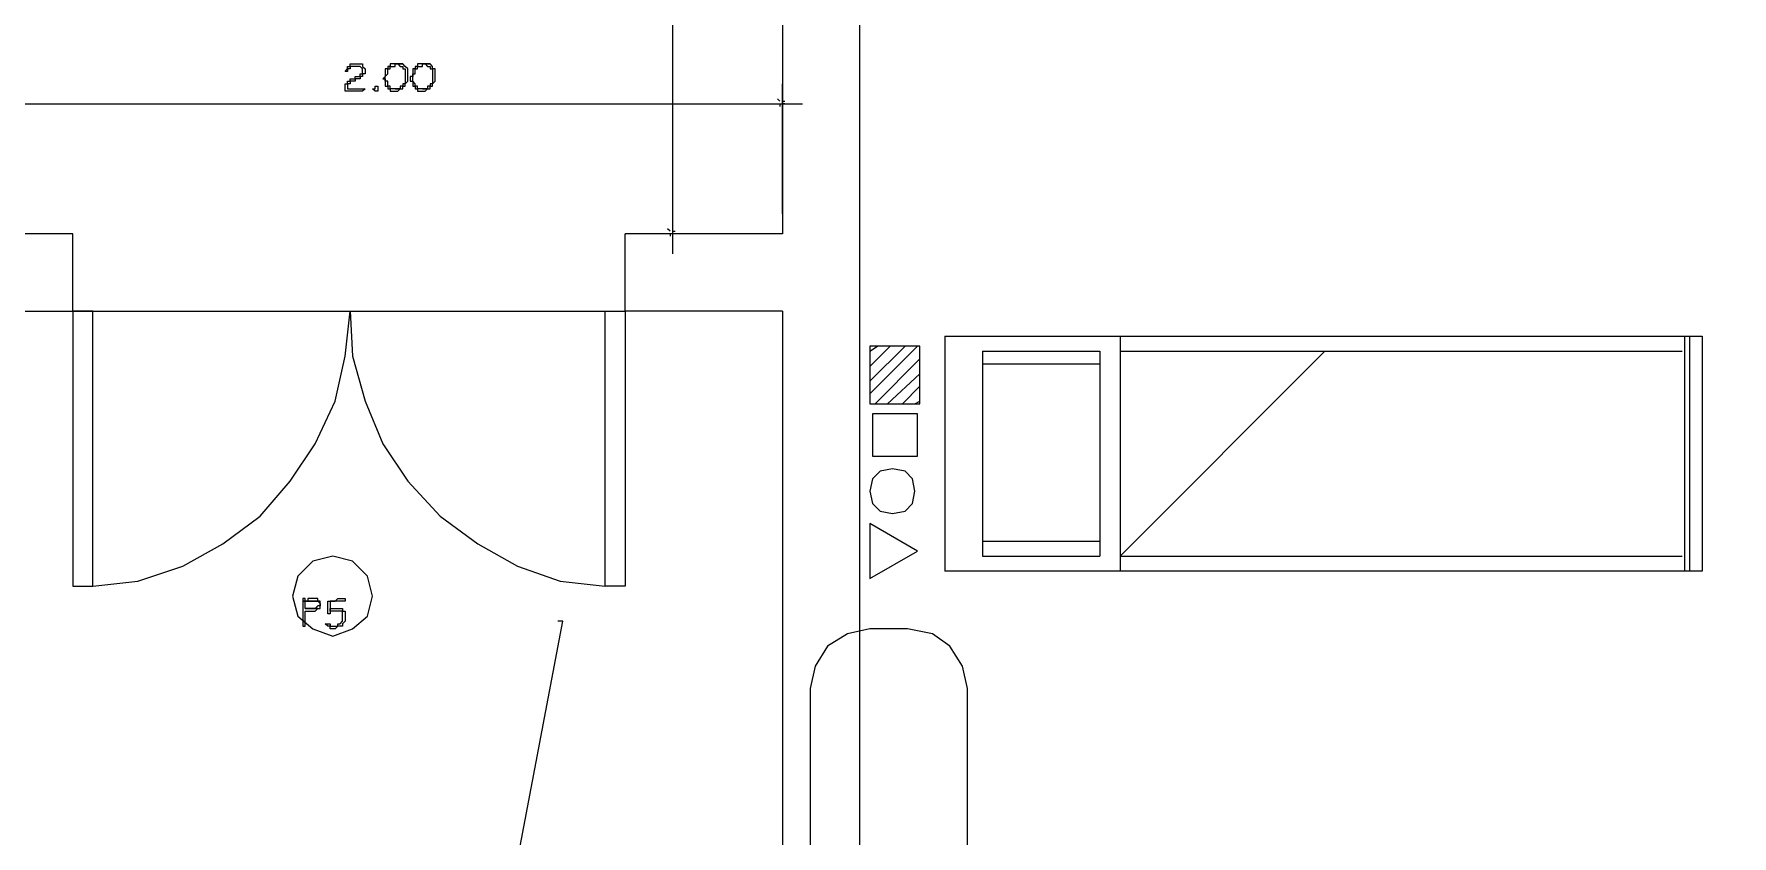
# Model space of a CAD drawing. Header units: millimetres. Extents: x -518.8 to -461.2, y 3.5 to 44.2.
# Drawn here: x -493.215 to -488.889, y 31.117 to 33.16 of the extents above; entities that cross this region are included whole.
import ezdxf

# ---------------------------------------------------------------- set-up
doc = ezdxf.new("R2010")
doc.units = ezdxf.units.MM
doc.header["$MEASUREMENT"] = 0
for name, color, linetype in [('-82', 7, 'Continuous'), ('10', 10, 'Continuous'), ('151', 151, 'Continuous'), ('16', 16, 'Continuous'), ('6', 6, 'Continuous'), ('9', 9, 'Continuous'), ('MYSOLIDS', 7, 'Continuous')]:
    doc.layers.add(name, color=color, linetype=linetype)

msp = doc.modelspace()

# ---------------------------------------------------------------- linework, layer by layer
at = {"layer": '-82'}
for points in [[(-491.085, 31.6451), (-491.1421, 31.6323), (-491.1933, 31.6007), (-491.2248, 31.5496), (-491.2376, 31.4924), (-491.2376, 31.4924), (-491.2376, 28.2142)], [(-490.9895, 31.6451), (-491.085, 31.6451)], [(-490.8369, 31.4924), (-490.8496, 31.5496), (-490.8812, 31.6007), (-490.9256, 31.6323), (-490.9895, 31.6451)], [(-490.8369, 28.2142), (-490.8369, 31.4924)]]:
    msp.add_lwpolyline(points, dxfattribs=at)
at = {"layer": '10'}
for points in [[(-491.1105, 30.8112), (-491.1105, 38.9601), (-491.1105, 38.9601), (-486.6797, 38.9601)], [(-491.3075, 36.4518), (-491.3075, 32.6511)], [(-493.3128, 32.4541), (-493.1158, 32.4541), (-493.1158, 32.4541), (-493.1158, 32.6511), (-493.1158, 32.6511), (-493.3128, 32.6511)], [(-491.3075, 32.6511), (-491.709, 32.6511)], [(-491.709, 32.4541), (-491.709, 32.6511)], [(-493.1158, 31.7533), (-493.0647, 31.7533), (-493.0647, 32.4541), (-493.1158, 32.4541), (-493.1158, 31.7533)], [(-491.709, 31.7533), (-491.7594, 31.7533), (-491.7594, 32.4541), (-491.709, 32.4541), (-491.709, 31.7533)], [(-491.3075, 32.4541), (-491.709, 32.4541)], [(-491.3075, 32.4541), (-491.3075, 30.8556)]]:
    msp.add_lwpolyline(points, dxfattribs=at)
at = {"layer": '151'}
for points in [[(-490.894, 32.3902), (-490.894, 31.7917)], [(-490.894, 32.3902), (-488.9654, 32.3902), (-488.9654, 32.3902), (-488.9654, 31.7917), (-488.9654, 31.7917), (-490.894, 31.7917)], [(-490.4481, 32.3902), (-490.4481, 31.7917)], [(-489.0098, 32.3902), (-489.0098, 31.7917)], [(-488.997, 32.3902), (-488.997, 31.7917)], [(-490.7985, 32.3518), (-490.4993, 32.3518)], [(-490.7985, 32.3518), (-490.7985, 31.83)], [(-490.7985, 32.3203), (-490.4993, 32.3203)], [(-490.4993, 32.3518), (-490.4993, 31.83)], [(-490.4481, 32.3518), (-489.0158, 32.3518)], [(-490.4481, 31.83), (-489.9263, 32.3518)], [(-490.7985, 31.8684), (-490.4993, 31.8684)], [(-490.7985, 31.83), (-490.4993, 31.83)], [(-490.4481, 31.83), (-489.0158, 31.83)]]:
    msp.add_lwpolyline(points, dxfattribs=at)
at = {"layer": '16'}
for points in [[(-491.588, 36.503), (-491.588, 32.6)], [(-491.3075, 32.7022), (-491.3075, 33.033)], [(-493.3639, 32.9819), (-491.2572, 32.9819)], [(-491.3143, 32.9887), (-491.3203, 32.9947)], [(-491.3143, 32.9819), (-491.3143, 32.9819), (-491.3143, 32.9819), (-491.3143, 32.9759)], [(-491.3075, 32.9887), (-491.3075, 32.9887), (-491.3075, 32.9887), (-491.3015, 32.9887)], [(-491.3015, 32.9819), (-491.3075, 32.9819), (-491.3075, 32.9819), (-491.3075, 32.9759)], [(-491.594, 32.6578), (-491.6008, 32.6639)], [(-491.3587, 32.6511), (-491.6391, 32.6511)], [(-491.594, 32.6511), (-491.594, 32.6511), (-491.594, 32.6511), (-491.594, 32.6451)], [(-491.588, 32.6578), (-491.588, 32.6578), (-491.588, 32.6578), (-491.5812, 32.6578)], [(-491.5812, 32.6511), (-491.588, 32.6511), (-491.588, 32.6511), (-491.588, 32.6451)]]:
    msp.add_lwpolyline(points, dxfattribs=at)
at = {"layer": '6'}
for points in [[(-493.1158, 32.4541), (-491.709, 32.4541)], [(-493.0647, 31.7533), (-492.9504, 31.7661), (-492.8354, 31.8045), (-492.7339, 31.8616), (-492.6384, 31.9315), (-492.5617, 32.021), (-492.4985, 32.1165), (-492.4474, 32.2248), (-492.4218, 32.3391), (-492.409, 32.4541)], [(-492.409, 32.4541), (-492.403, 32.3391), (-492.3707, 32.2248), (-492.3263, 32.1165), (-492.2624, 32.021), (-492.1797, 31.9315), (-492.0842, 31.8616), (-491.9827, 31.8045), (-491.8745, 31.7661), (-491.7594, 31.7533)], [(-492.3519, 31.7278), (-492.3647, 31.7789), (-492.403, 31.8172), (-492.4534, 31.83), (-492.5045, 31.8172), (-492.5429, 31.7789), (-492.5557, 31.7278), (-492.5429, 31.6774), (-492.5045, 31.6451), (-492.4534, 31.6263), (-492.403, 31.6451), (-492.3647, 31.6774), (-492.3519, 31.7278)], [(-492.7722, 26.8902), (-491.8677, 31.6646), (-491.8805, 31.6646)]]:
    msp.add_lwpolyline(points, dxfattribs=at)
at = {"layer": '9'}
for points in [[(-491.085, 32.218), (-490.9579, 32.218), (-490.9579, 32.3646), (-491.085, 32.3646), (-491.085, 32.218)], [(-491.085, 32.3518), (-491.0662, 32.3646)], [(-491.085, 32.3135), (-491.0339, 32.3646)], [(-491.085, 32.2759), (-490.9955, 32.3646)], [(-491.085, 32.2436), (-490.9639, 32.3646)], [(-491.0722, 32.218), (-490.9579, 32.333)], [(-491.0406, 32.218), (-490.9579, 32.2947)], [(-491.0023, 32.218), (-490.9579, 32.2631)], [(-491.079, 32.0849), (-490.9639, 32.0849), (-490.9639, 32.1924), (-491.079, 32.1924), (-491.079, 32.0849)], [(-490.9707, 32.218), (-490.9579, 32.2248)], [(-490.9707, 31.9954), (-490.9767, 32.027), (-490.9955, 32.0466), (-491.0278, 32.0526), (-491.0594, 32.0466), (-491.0782, 32.027), (-491.085, 31.9954), (-491.0782, 31.9639), (-491.0594, 31.9443), (-491.0278, 31.9383), (-490.9955, 31.9443), (-490.9767, 31.9639), (-490.9707, 31.9954)], [(-490.9639, 31.8428), (-491.085, 31.9127), (-491.085, 31.7729), (-490.9639, 31.8428)]]:
    msp.add_lwpolyline(points, dxfattribs=at)
at = {"layer": 'MYSOLIDS'}
for points in [[(-492.4158, 33.0203), (-492.3775, 33.0203), (-492.3707, 33.0203), (-492.3707, 33.0203), (-492.3707, 33.0203), (-492.3707, 33.0203), (-492.3707, 33.0203), (-492.3707, 33.0203), (-492.3775, 33.0142), (-492.3775, 33.0142), (-492.4158, 33.0142), (-492.4158, 33.0142), (-492.4158, 33.0142), (-492.4218, 33.0142), (-492.4218, 33.0142), (-492.4218, 33.0142), (-492.4218, 33.0142), (-492.4218, 33.0203), (-492.4218, 33.0203), (-492.4218, 33.0203), (-492.4218, 33.027), (-492.4218, 33.027), (-492.4218, 33.033), (-492.4218, 33.033), (-492.4158, 33.033), (-492.4158, 33.0398), (-492.4158, 33.0398), (-492.409, 33.0398), (-492.409, 33.0398), (-492.409, 33.0458), (-492.403, 33.0458), (-492.403, 33.0458), (-492.3963, 33.0458), (-492.3963, 33.0518), (-492.3902, 33.0518), (-492.3902, 33.0518), (-492.3902, 33.0518), (-492.3835, 33.0518), (-492.3835, 33.0586), (-492.3835, 33.0586), (-492.3775, 33.0586), (-492.3775, 33.0646), (-492.3775, 33.0646), (-492.3775, 33.0714), (-492.3775, 33.0714), (-492.3775, 33.0714), (-492.3835, 33.0774), (-492.3835, 33.0774), (-492.3835, 33.0774), (-492.3902, 33.0774), (-492.3902, 33.0774), (-492.3963, 33.0774), (-492.3963, 33.0774), (-492.403, 33.0774), (-492.403, 33.0774), (-492.403, 33.0774), (-492.409, 33.0774), (-492.409, 33.0774), (-492.409, 33.0714), (-492.409, 33.0714), (-492.4158, 33.0714), (-492.4158, 33.0646), (-492.4158, 33.0646), (-492.4158, 33.0646), (-492.4158, 33.0646), (-492.4158, 33.0646), (-492.4218, 33.0646), (-492.4218, 33.0646), (-492.4158, 33.0714), (-492.4158, 33.0714), (-492.4158, 33.0774), (-492.4158, 33.0774), (-492.4158, 33.0774), (-492.409, 33.0774), (-492.409, 33.0842), (-492.403, 33.0842), (-492.403, 33.0842), (-492.403, 33.0842), (-492.3963, 33.0842), (-492.3963, 33.0842), (-492.3963, 33.0842), (-492.3902, 33.0842), (-492.3835, 33.0842), (-492.3835, 33.0842), (-492.3835, 33.0842), (-492.3775, 33.0842), (-492.3775, 33.0842), (-492.3775, 33.0774), (-492.3775, 33.0774), (-492.3707, 33.0714), (-492.3707, 33.0714), (-492.3707, 33.0646), (-492.3707, 33.0646), (-492.3707, 33.0586), (-492.3775, 33.0586), (-492.3775, 33.0586), (-492.3775, 33.0518), (-492.3775, 33.0518), (-492.3835, 33.0518), (-492.3835, 33.0518), (-492.3835, 33.0458), (-492.3902, 33.0458), (-492.3902, 33.0458), (-492.3963, 33.0458), (-492.3963, 33.0398), (-492.403, 33.0398), (-492.403, 33.0398), (-492.409, 33.0398), (-492.409, 33.033), (-492.409, 33.033), (-492.4158, 33.033), (-492.4158, 33.027), (-492.4158, 33.027), (-492.4158, 33.0203), (-492.4158, 33.0203), (-492.4158, 33.0203), (-492.4158, 33.0203), (-492.4158, 33.0203)], [(-492.288, 33.0842), (-492.2948, 33.0842), (-492.2948, 33.0842), (-492.3008, 33.0842), (-492.3008, 33.0842), (-492.3075, 33.0842), (-492.3075, 33.0842), (-492.3075, 33.0774), (-492.3136, 33.0774), (-492.3136, 33.0774), (-492.3136, 33.0714), (-492.3203, 33.0714), (-492.3203, 33.0646), (-492.3203, 33.0646), (-492.3203, 33.0646), (-492.3203, 33.0586), (-492.3203, 33.0586), (-492.3203, 33.0518), (-492.3203, 33.0518), (-492.3263, 33.0458), (-492.3203, 33.0458), (-492.3203, 33.0398), (-492.3203, 33.0398), (-492.3203, 33.033), (-492.3203, 33.033), (-492.3203, 33.033), (-492.3203, 33.027), (-492.3136, 33.027), (-492.3136, 33.0203), (-492.3136, 33.0203), (-492.3136, 33.0203), (-492.3075, 33.0203), (-492.3075, 33.0142), (-492.3008, 33.0142), (-492.3008, 33.0142), (-492.3008, 33.0142), (-492.2948, 33.0142), (-492.2948, 33.0142), (-492.288, 33.0142), (-492.288, 33.0142), (-492.282, 33.0203), (-492.282, 33.0203), (-492.2948, 33.0203), (-492.2948, 33.0203), (-492.3008, 33.0203), (-492.3008, 33.0203), (-492.3008, 33.0203), (-492.3075, 33.0203), (-492.3075, 33.027), (-492.3136, 33.027), (-492.3136, 33.027), (-492.3136, 33.033), (-492.3136, 33.033), (-492.3136, 33.0398), (-492.3203, 33.0398), (-492.3203, 33.0458), (-492.3203, 33.0458), (-492.3203, 33.0458), (-492.3203, 33.0518), (-492.3203, 33.0518), (-492.3136, 33.0586), (-492.3136, 33.0586), (-492.3136, 33.0646), (-492.3136, 33.0646), (-492.3136, 33.0714), (-492.3075, 33.0714), (-492.3075, 33.0714), (-492.3075, 33.0774), (-492.3075, 33.0774), (-492.3008, 33.0774), (-492.3008, 33.0774), (-492.2948, 33.0774), (-492.2948, 33.0842), (-492.288, 33.0842), (-492.2752, 33.0842), (-492.2752, 33.0842), (-492.282, 33.0842), (-492.282, 33.0842), (-492.288, 33.0842), (-492.288, 33.0842), (-492.288, 33.0842)], [(-492.2752, 33.0842), (-492.288, 33.0842), (-492.288, 33.0842), (-492.282, 33.0774), (-492.282, 33.0774), (-492.2752, 33.0774), (-492.2752, 33.0774), (-492.2752, 33.0714), (-492.2692, 33.0714), (-492.2692, 33.0714), (-492.2692, 33.0646), (-492.2692, 33.0646), (-492.2692, 33.0646), (-492.2692, 33.0586), (-492.2692, 33.0518), (-492.2692, 33.0518), (-492.2692, 33.0518), (-492.2692, 33.0458), (-492.2692, 33.0458), (-492.2692, 33.0398), (-492.2692, 33.0398), (-492.2692, 33.0398), (-492.2692, 33.033), (-492.2752, 33.033), (-492.2752, 33.033), (-492.2752, 33.027), (-492.282, 33.027), (-492.282, 33.0203), (-492.282, 33.0203), (-492.288, 33.0203), (-492.288, 33.0203), (-492.288, 33.0203), (-492.2948, 33.0203), (-492.282, 33.0203), (-492.282, 33.0203), (-492.2752, 33.0203), (-492.2752, 33.027), (-492.2692, 33.027), (-492.2692, 33.027), (-492.2692, 33.033), (-492.2692, 33.033), (-492.2624, 33.0398), (-492.2624, 33.0398), (-492.2624, 33.0458), (-492.2624, 33.0458), (-492.2624, 33.0518), (-492.2624, 33.0518), (-492.2624, 33.0586), (-492.2624, 33.0586), (-492.2624, 33.0586), (-492.2624, 33.0646), (-492.2624, 33.0646), (-492.2624, 33.0714), (-492.2624, 33.0714), (-492.2692, 33.0774), (-492.2692, 33.0774), (-492.2692, 33.0774), (-492.2692, 33.0774), (-492.2752, 33.0842), (-492.2752, 33.0842)], [(-492.2181, 33.0842), (-492.2248, 33.0842), (-492.2248, 33.0842), (-492.2308, 33.0842), (-492.2308, 33.0842), (-492.2376, 33.0842), (-492.2376, 33.0842), (-492.2376, 33.0774), (-492.2436, 33.0774), (-492.2436, 33.0774), (-492.2436, 33.0714), (-492.2496, 33.0714), (-492.2496, 33.0646), (-492.2496, 33.0646), (-492.2496, 33.0646), (-492.2496, 33.0586), (-492.2496, 33.0586), (-492.2496, 33.0518), (-492.2564, 33.0518), (-492.2564, 33.0458), (-492.2564, 33.0458), (-492.2564, 33.0398), (-492.2496, 33.0398), (-492.2496, 33.033), (-492.2496, 33.033), (-492.2496, 33.033), (-492.2496, 33.027), (-492.2436, 33.027), (-492.2436, 33.0203), (-492.2436, 33.0203), (-492.2436, 33.0203), (-492.2376, 33.0203), (-492.2376, 33.0142), (-492.2376, 33.0142), (-492.2308, 33.0142), (-492.2308, 33.0142), (-492.2248, 33.0142), (-492.2248, 33.0142), (-492.2181, 33.0142), (-492.2181, 33.0142), (-492.2121, 33.0203), (-492.2121, 33.0203), (-492.2248, 33.0203), (-492.2248, 33.0203), (-492.2308, 33.0203), (-492.2308, 33.0203), (-492.2308, 33.0203), (-492.2376, 33.0203), (-492.2376, 33.027), (-492.2436, 33.027), (-492.2436, 33.027), (-492.2436, 33.033), (-492.2436, 33.033), (-492.2496, 33.0398), (-492.2496, 33.0398), (-492.2496, 33.0458), (-492.2496, 33.0458), (-492.2496, 33.0458), (-492.2496, 33.0518), (-492.2496, 33.0518), (-492.2496, 33.0586), (-492.2436, 33.0586), (-492.2436, 33.0646), (-492.2436, 33.0646), (-492.2436, 33.0714), (-492.2376, 33.0714), (-492.2376, 33.0714), (-492.2376, 33.0774), (-492.2376, 33.0774), (-492.2308, 33.0774), (-492.2308, 33.0774), (-492.2248, 33.0774), (-492.2248, 33.0842), (-492.2181, 33.0842), (-492.2053, 33.0842), (-492.2053, 33.0842), (-492.2121, 33.0842), (-492.2121, 33.0842), (-492.2181, 33.0842), (-492.2181, 33.0842), (-492.2181, 33.0842)], [(-492.2053, 33.0842), (-492.2181, 33.0842), (-492.2181, 33.0842), (-492.2121, 33.0774), (-492.2121, 33.0774), (-492.2053, 33.0774), (-492.2053, 33.0774), (-492.2053, 33.0714), (-492.2053, 33.0714), (-492.1993, 33.0714), (-492.1993, 33.0646), (-492.1993, 33.0646), (-492.1993, 33.0646), (-492.1993, 33.0586), (-492.1993, 33.0518), (-492.1993, 33.0518), (-492.1993, 33.0518), (-492.1993, 33.0458), (-492.1993, 33.0458), (-492.1993, 33.0398), (-492.1993, 33.0398), (-492.1993, 33.0398), (-492.1993, 33.033), (-492.2053, 33.033), (-492.2053, 33.033), (-492.2053, 33.027), (-492.2121, 33.027), (-492.2121, 33.0203), (-492.2121, 33.0203), (-492.2181, 33.0203), (-492.2181, 33.0203), (-492.2248, 33.0203), (-492.2248, 33.0203), (-492.2121, 33.0203), (-492.2121, 33.0203), (-492.2053, 33.0203), (-492.2053, 33.027), (-492.1993, 33.027), (-492.1993, 33.027), (-492.1993, 33.033), (-492.1993, 33.033), (-492.1925, 33.0398), (-492.1925, 33.0398), (-492.1925, 33.0458), (-492.1925, 33.0458), (-492.1925, 33.0518), (-492.1925, 33.0518), (-492.1925, 33.0586), (-492.1925, 33.0586), (-492.1925, 33.0586), (-492.1925, 33.0646), (-492.1925, 33.0646), (-492.1925, 33.0714), (-492.1993, 33.0714), (-492.1993, 33.0774), (-492.1993, 33.0774), (-492.1993, 33.0774), (-492.1993, 33.0774), (-492.2053, 33.0842), (-492.2053, 33.0842)], [(-492.3451, 33.0142), (-492.3451, 33.0142), (-492.3451, 33.0142), (-492.3519, 33.0203), (-492.3519, 33.0203), (-492.3519, 33.0203), (-492.3451, 33.0203), (-492.3451, 33.027), (-492.3451, 33.027), (-492.3391, 33.027), (-492.3391, 33.027), (-492.3391, 33.0203), (-492.3391, 33.0203), (-492.3391, 33.0203), (-492.3391, 33.0142), (-492.3451, 33.0142), (-492.3451, 33.0142), (-492.3451, 33.0142), (-492.3451, 33.0142), (-492.3451, 33.0142)], [(-492.5241, 31.7218), (-492.5301, 31.7218), (-492.5301, 31.715), (-492.5301, 31.715), (-492.5301, 31.715), (-492.4985, 31.715), (-492.4985, 31.715), (-492.4985, 31.715), (-492.4918, 31.715), (-492.4918, 31.715), (-492.4918, 31.715), (-492.4857, 31.709), (-492.4857, 31.709), (-492.4857, 31.709), (-492.4857, 31.703), (-492.4918, 31.703), (-492.4918, 31.703), (-492.4985, 31.6962), (-492.4985, 31.6962), (-492.4985, 31.6962), (-492.5045, 31.6962), (-492.5045, 31.6962), (-492.5045, 31.6962), (-492.5113, 31.6962), (-492.5173, 31.6962), (-492.5173, 31.6962), (-492.5241, 31.6962), (-492.4918, 31.6962), (-492.4918, 31.6962), (-492.4857, 31.6962), (-492.4857, 31.6962), (-492.4857, 31.703), (-492.4857, 31.703), (-492.4857, 31.709), (-492.4857, 31.709), (-492.4857, 31.715), (-492.4857, 31.715), (-492.4857, 31.715), (-492.4918, 31.715), (-492.5241, 31.715), (-492.5241, 31.7218), (-492.5241, 31.7218), (-492.5241, 31.7218)], [(-492.5301, 31.715), (-492.5301, 31.715), (-492.5301, 31.715), (-492.5301, 31.709), (-492.5301, 31.709), (-492.5301, 31.703), (-492.5301, 31.703), (-492.5301, 31.6962), (-492.5301, 31.6962), (-492.5301, 31.6902), (-492.5301, 31.6902), (-492.5301, 31.6834), (-492.5301, 31.6834), (-492.5301, 31.6774), (-492.5301, 31.6774), (-492.5301, 31.6706), (-492.5301, 31.6706), (-492.5301, 31.6646), (-492.5301, 31.6646), (-492.5301, 31.6578), (-492.5301, 31.6578), (-492.5301, 31.6518), (-492.5301, 31.6518), (-492.5241, 31.6518), (-492.5241, 31.6518), (-492.5241, 31.6518), (-492.5241, 31.6518), (-492.5241, 31.6578), (-492.5241, 31.6578), (-492.5241, 31.6646), (-492.5241, 31.6646), (-492.5241, 31.6706), (-492.5241, 31.6706), (-492.5241, 31.6774), (-492.5241, 31.6774), (-492.5241, 31.6834), (-492.5241, 31.6834), (-492.5241, 31.6902), (-492.5241, 31.6902), (-492.5241, 31.6902), (-492.5173, 31.6902), (-492.5173, 31.6902), (-492.5113, 31.6902), (-492.5113, 31.6902), (-492.5045, 31.6902), (-492.5045, 31.6902), (-492.4985, 31.6902), (-492.4985, 31.6902), (-492.4918, 31.6962), (-492.4918, 31.6962), (-492.5241, 31.6962), (-492.5241, 31.6962), (-492.5241, 31.703), (-492.5241, 31.703), (-492.5241, 31.703), (-492.5241, 31.709), (-492.5241, 31.709), (-492.5241, 31.715), (-492.5241, 31.715), (-492.5173, 31.715), (-492.5173, 31.715), (-492.5113, 31.715), (-492.5113, 31.715), (-492.5045, 31.715), (-492.5045, 31.715), (-492.4985, 31.715), (-492.5301, 31.715), (-492.5301, 31.715)], [(-492.5045, 31.7218), (-492.5045, 31.7218), (-492.5045, 31.7218), (-492.5113, 31.7218), (-492.5113, 31.7218), (-492.5173, 31.7218), (-492.5173, 31.715), (-492.5241, 31.715), (-492.4918, 31.715), (-492.4918, 31.7218), (-492.4918, 31.7218), (-492.4985, 31.7218), (-492.5045, 31.7218), (-492.5045, 31.7218)], [(-492.4602, 31.715), (-492.4602, 31.709), (-492.4602, 31.709), (-492.4602, 31.709), (-492.4602, 31.703), (-492.4602, 31.6962), (-492.4602, 31.6962), (-492.4602, 31.6902), (-492.4602, 31.6902), (-492.4602, 31.6902), (-492.4602, 31.6962), (-492.4534, 31.6962), (-492.4534, 31.6962), (-492.4474, 31.6962), (-492.4474, 31.6962), (-492.4406, 31.6962), (-492.4406, 31.6962), (-492.4406, 31.6962), (-492.4346, 31.6962), (-492.4346, 31.6962), (-492.4286, 31.6962), (-492.4286, 31.6902), (-492.4286, 31.6902), (-492.4218, 31.6902), (-492.4218, 31.6834), (-492.4218, 31.6834), (-492.4218, 31.6774), (-492.4218, 31.6774), (-492.4218, 31.6774), (-492.4218, 31.6706), (-492.4218, 31.6706), (-492.4218, 31.6646), (-492.4218, 31.6646), (-492.4218, 31.6646), (-492.4286, 31.6578), (-492.4286, 31.6578), (-492.4286, 31.6578), (-492.4286, 31.6518), (-492.4346, 31.6518), (-492.4346, 31.6518), (-492.4406, 31.6518), (-492.4406, 31.6518), (-492.4474, 31.6451), (-492.4474, 31.6451), (-492.4534, 31.6451), (-492.4534, 31.6451), (-492.4602, 31.6451), (-492.4602, 31.6518), (-492.4662, 31.6518), (-492.4662, 31.6518), (-492.4662, 31.6518), (-492.473, 31.6578), (-492.473, 31.6578), (-492.473, 31.6578), (-492.473, 31.6578), (-492.4662, 31.6578), (-492.4662, 31.6578), (-492.4662, 31.6578), (-492.4662, 31.6578), (-492.4662, 31.6578), (-492.4662, 31.6578), (-492.4602, 31.6578), (-492.4602, 31.6518), (-492.4602, 31.6518), (-492.4534, 31.6518), (-492.4534, 31.6518), (-492.4534, 31.6518), (-492.4474, 31.6518), (-492.4474, 31.6518), (-492.4406, 31.6518), (-492.4406, 31.6578), (-492.4346, 31.6578), (-492.4346, 31.6578), (-492.4346, 31.6578), (-492.4286, 31.6646), (-492.4286, 31.6646), (-492.4286, 31.6646), (-492.4286, 31.6706), (-492.4286, 31.6706), (-492.4286, 31.6774), (-492.4286, 31.6774), (-492.4286, 31.6834), (-492.4286, 31.6834), (-492.4286, 31.6902), (-492.4286, 31.6902), (-492.4346, 31.6902), (-492.4346, 31.6902), (-492.4406, 31.6902), (-492.4406, 31.6902), (-492.4406, 31.6902), (-492.4474, 31.6902), (-492.4474, 31.6902), (-492.4534, 31.6902), (-492.4534, 31.6902), (-492.4534, 31.6902), (-492.4602, 31.6902), (-492.4602, 31.6902), (-492.4602, 31.6834), (-492.4662, 31.6834), (-492.4662, 31.6834), (-492.4662, 31.6834), (-492.4662, 31.6834), (-492.4662, 31.6902), (-492.4662, 31.6902), (-492.4662, 31.6902), (-492.4662, 31.6962), (-492.4662, 31.6962), (-492.4662, 31.703), (-492.4662, 31.703), (-492.4662, 31.709), (-492.4662, 31.709), (-492.4662, 31.709), (-492.4662, 31.709), (-492.4662, 31.715), (-492.4662, 31.715), (-492.4662, 31.715), (-492.4602, 31.715), (-492.4602, 31.715), (-492.4534, 31.715), (-492.4534, 31.715), (-492.4474, 31.715), (-492.4474, 31.715), (-492.4406, 31.7218), (-492.4406, 31.7218), (-492.4346, 31.7218), (-492.4346, 31.7218), (-492.4346, 31.7218), (-492.4286, 31.7218), (-492.4286, 31.7218), (-492.4286, 31.7218), (-492.4218, 31.7218), (-492.4218, 31.7218), (-492.4218, 31.715), (-492.4218, 31.715), (-492.4218, 31.715), (-492.4286, 31.715), (-492.4286, 31.715), (-492.4286, 31.715), (-492.4346, 31.715), (-492.4346, 31.715), (-492.4406, 31.715), (-492.4474, 31.715), (-492.4534, 31.715), (-492.4534, 31.715), (-492.4602, 31.715), (-492.4602, 31.715), (-492.4602, 31.715), (-492.4602, 31.715), (-492.4602, 31.715), (-492.4602, 31.715)]]:
    msp.add_lwpolyline(points, dxfattribs=at)

doc.saveas('drawing.dxf')
